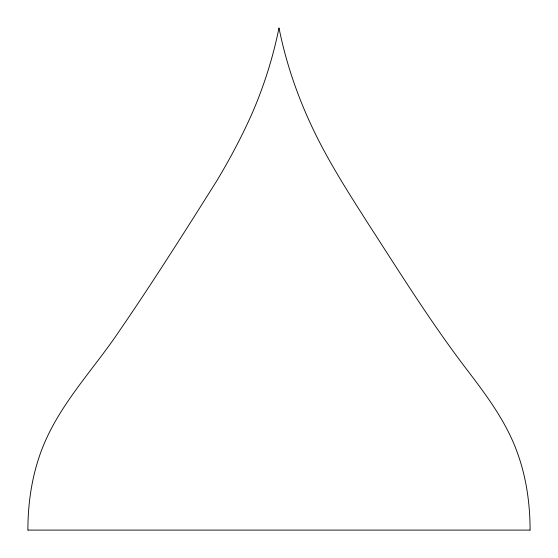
<?xml version="1.0" encoding="UTF-8"?>
<svg xmlns="http://www.w3.org/2000/svg" width="558" height="558" viewBox="0 0 558 558"><rect width="100%" height="100%" fill="white"/><g stroke="black" fill="none" stroke-linecap="round" stroke-linejoin="round"><path stroke-width="0.84" d="M27.9 530.1C27.9 499.738 32.971 469.139 45.24 441.239C63.375 400.065 95.188 367.192 119.935 330.12C153.29 281.469 184.838 231.612 216.26 181.699C229.729 159.365 242.005 136.326 252.523 112.451C264.227 85.276 273.155 56.909 279 27.9C286.54 65.781 299.639 102.414 316.881 136.94C331.689 166.528 349.538 194.393 367.276 222.272C397.959 269.695 427.909 317.662 461.78 362.923C482.837 390.67 504.99 418.64 517.015 451.764C526.271 476.769 530.051 503.511 530.1 530.1M28.067 530.1L529.933 530.1"/></g></svg>
